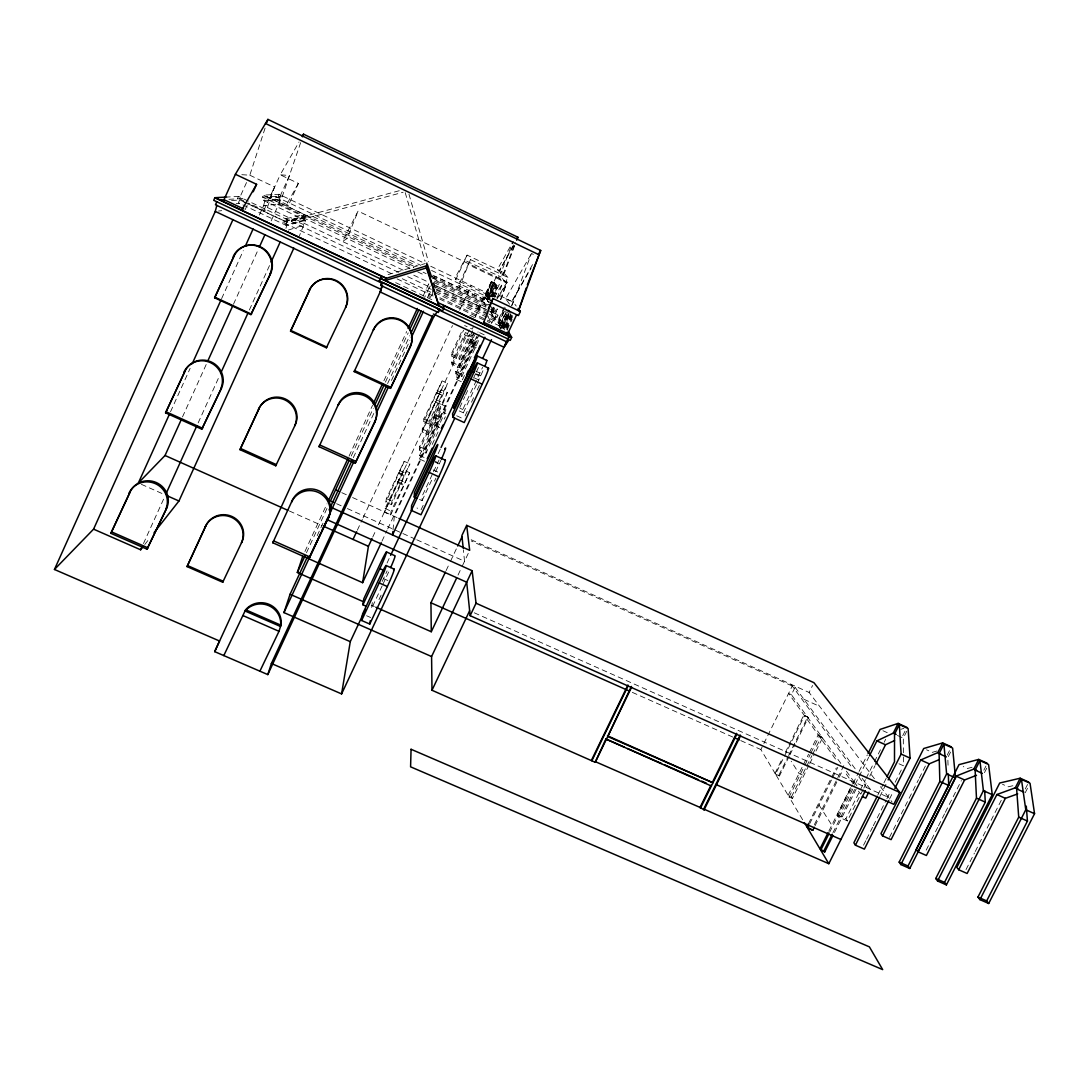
<?xml version="1.0" encoding="UTF-8"?>
<svg xmlns="http://www.w3.org/2000/svg" width="1089" height="1089" viewBox="0 0 1089 1089"><rect width="100%" height="100%" fill="white"/><g stroke="black" fill="none" stroke-linecap="round" stroke-linejoin="round"><path stroke-width="0.75" stroke-dasharray="5 3.75" d="M423.798 421.62L423.825 418.952L442.175 380.864L447.538 383.355L443.89 392.544L429.189 424.097L423.798 421.62L442.175 380.864M419.483 499.443L422.096 500.641L422.151 496.08L432.837 473.239M422.233 431.938L422.273 429.039L441.276 389.671L447.334 392.489L443.55 402.059L428.331 434.729L422.233 431.938L441.276 389.671M419.496 450.097L419.592 446.708L439.507 404.781L440.324 403.842L446.817 406.837A13.599 0.721 -65.3 0 1 441.181 420.626L426.03 453.092L419.496 450.097L440.324 403.842M424.519 461.3L419.483 458.986L419.578 455.379L434.987 422.355A14.034 0.721 -65.3 0 1 440.95 411.274L445.959 413.589M393.02 529.88L394.327 516.363L479.174 334.554M391.536 504.711L391.917 501.103L409.913 463.887L391.536 504.711L385.901 502.165L386.35 498.599L404.182 461.287L409.913 463.887M390.665 515.015L391.074 511.177L409.682 472.749L390.665 515.015L384.58 512.266L385.07 508.468L403.502 469.931L409.682 472.749M372.315 602.516L371.54 608.601L382.103 586.005M403.638 469.985L384.58 512.266M404.318 461.328L385.901 502.165M263.797 200.567L279.179 199.246L280.172 197.055L264.886 198.157L263.797 200.567L305.614 220.318L299.448 235.782M259.386 215.009L263.592 205.712L278.92 203.902L280.036 199.655L279.179 199.246M285.931 228.336L286.72 225.627L305.614 220.318M241.812 174.689L249.817 175.206L265.947 125.453M271.175 220.89L282.473 195.938L300.632 142.686M249.817 175.206L274.496 186.913L266.533 209.946L263.919 210.327L248.605 203.099M436.498 285.944L495.754 313.972L497.455 309.181M500.845 299.611L507.066 282.065L358.077 211.103L342.545 241.513L347.105 238.505L358.077 211.103M497.101 308.84L495.468 313.441L492.16 311.876L490.812 309.344M500.382 299.652L507.066 282.065L497.02 298.754M492.16 311.876L494.352 305.75M497.115 298.1L502.07 284.324L505.296 285.863L498.326 297.42M512.075 305.356L531.459 253.478L535.284 255.302M514.702 245.651L503.499 275.34L497.265 269.65L513.137 241.513L500.695 273.652M502.982 274.741L514.185 245.651M470.489 259.604L459.122 287.7L458.428 285.577L470.489 259.604L507.855 277.409L505.541 282.364L468.188 264.573M246.522 182.544L239.253 198.674L247.067 202.377M286.952 222.306L285.699 225.083L304.621 219.883L305.71 217.487L286.952 222.306L239.675 199.981L238.423 202.772L286.72 225.627M245.161 209.66L248.523 202.2M305.71 217.487L262.531 197.136L263.443 195.122L279.029 194.305L424.642 263.361M170.537 411.737L190.126 368.368M221.612 298.658L243.296 250.633M263.919 210.327L274.496 186.913M279.029 194.305L278.199 196.129L280.172 197.055M280.159 196.088L289.47 175.52L280.213 174.785L270.29 196.741L288.435 205.331L298.359 183.415L280.213 174.785L299.039 141.992M182.503 416.91L206.937 362.882M233.468 304.239L258.61 248.673M248.061 203.806L284.637 221.081L285.686 218.78L304.321 214.492L308.296 216.235L289.756 220.917L285.686 218.78M143.435 543.588L164.48 497.183M198.157 422.913L219.202 376.495M249.367 309.97L269.718 265.103M474.191 333.18L472.83 336.065L465.425 332.581L451.649 362.147L451.962 364.243L459.449 367.742L474.75 334.881M304.92 551.51L326.986 503.826M349.052 456.141L372.533 405.367M383.913 380.755L406.687 331.532M423.063 296.154L428.753 283.848L428.875 288.217L424.601 297.46M306.485 552.708L327.626 507.038M351.243 456.005L373.323 408.293M385.424 382.116L408.225 332.866M433.653 278.607L434.742 276.238L488.838 301.857M317.185 535.706L324.318 520.297M353.312 457.666L374.031 412.908M387.602 383.573L409.75 335.725M427.623 297.147L432.047 289.538M391.455 380.456L409.968 340.476M487.79 294.847L455.774 279.655L467.154 255.125L503.295 272.359L507.855 277.409M357.342 530.193L362.351 519.426M363.059 517.888L452.507 325.543M459.653 310.161L471.156 285.427M472.762 330.743L459.286 359.656L451.554 356.049L451.254 354.102L462.253 330.498M451.554 356.049L463.615 330.158M451.962 364.243L465.901 334.323L473.388 337.849M485.395 294.384L491.479 281.316L494.406 282.704L488.539 296.167L485.395 294.384L488.321 295.772L494.406 282.704M487.709 289.933L477.772 311.263L477.009 309.412L487.709 289.933L513.191 302.034L516.227 306.063M372.724 537.095L375.582 530.942M378.455 524.803L470.08 328.184M475.09 317.444L491.479 281.316M489.124 297.188L485.789 295.255L491.929 282.078L495.005 283.548L488.035 299.189L495.005 283.548M486.034 295.732L491.929 282.078M488.866 302.701L485.776 296.998L486.552 295.337L488.893 299.543M491.752 296.684L496.979 285.454L492.909 283.263L486.701 296.589L489.805 298.386M486.933 297.025L497.006 275.081L464.758 260.298M429.189 424.097L429.161 421.402L447.538 383.355M459.286 359.656L458.905 357.682L469.89 334.105M487.409 298.046L493.685 283.63L487.409 298.046L490.431 299.489M478.588 340.585A13.681 0.735 -65.2 0 1 477.091 343.838L461.804 376.59L455.964 373.867L455.583 371.444L470.666 339.101A13.694 0.681 -65.2 0 1 473.579 333.071M490.499 296.902L495.767 284.624L489.56 297.937L431.571 270.453M428.331 434.729L428.304 431.816L447.334 392.489M459.449 367.742L459.054 365.605L472.83 336.065M491.479 296.235L496.693 285.059M505.541 282.364L501.117 277.028L503.295 272.359M455.964 373.867L471.251 341.102A13.694 0.681 -65.2 0 0 472.749 337.835M492.174 297.243L496.911 287.088L493.862 285.645L497.21 287.51L493.14 296.262M493.521 296.739L501.185 280.295L497.006 275.081L501.117 277.028M461.368 381.735L456.74 379.585L456.332 377.012L471.891 343.688A14.116 0.735 -65.2 0 1 474.886 337.481M419.483 458.986L435.096 425.527A14.034 0.721 -65.3 0 0 440.95 411.274M456.74 379.585L472.503 345.812A14.116 0.735 -65.2 0 0 476.642 336.419M381.967 541.192L386.99 530.438M387.711 528.9L477.336 336.828M426.03 453.092L426.03 449.662L440.991 417.618A13.599 0.721 -65.3 0 1 446.817 406.85M461.804 376.59L461.341 374.14L476.438 341.81A13.681 0.735 -65.2 0 1 477.935 338.665M493.97 307.928L492.827 310.392L496.788 317.743L498 315.143L493.97 307.928L489.437 305.791M432.224 444.435L438.663 430.645M464.486 375.433L462.417 379.857L456.332 377.012M502.682 324.508L497.523 321.609L504.275 307.152M497.864 322.235L504.656 307.724M509.162 313.809L503.486 325.951L498.612 323.651L505.323 307.86M498.612 323.651L505.718 308.459M387.031 563.067L389.903 556.901M438.173 453.664L440.337 449.036M459.789 407.436L464.826 396.641M465.548 395.103L467.712 390.475M473.484 378.155L475.634 373.527M476.356 371.989L479.963 364.284M510.836 313.714L504.37 327.544L499.919 325.448L506.698 309.467M500.913 328.769L499.347 325.788L500.327 323.678L502.723 328.075M499.919 325.448L507.106 310.079M506.344 312.271L501.553 322.494L433.408 290.368M504.588 330.021L501.348 324.1L502.614 321.391L436.09 289.946M511.503 315.402L505.16 328.96L501.308 327.149L508.617 309.889M507.052 313.755L502.315 323.869L497.523 321.609M382.171 581.472L387.099 570.935M433.545 471.728L439.03 459.994M459.218 410.921L463.342 412.826L462.798 409.518L479.854 373.051A15.477 0.939 -65.2 0 1 482.631 367.306M501.308 327.149L509.067 310.556M511.435 305.764L513.191 302.034M501.253 327.721L509.312 310.501M508.754 313.183L503.104 325.271L498.258 322.984M501.675 328.51L509.775 311.195M382.811 584.507L388.446 572.446A15.314 0.926 -65.5 0 0 390.134 568.785M502.819 327.857L509.121 314.381M422.096 500.641L432.809 477.758M435.654 471.66L439.221 464.023A15.369 0.939 -65.3 0 0 440.909 460.348M463.342 412.826L476.492 384.703M477.186 383.219L480.657 375.814A15.477 0.939 -65.2 0 0 483.884 368.599M503.268 328.687L511.027 312.121M511.054 314.707L504.738 328.197L500.899 326.401M378.986 599.617L381.082 595.152M423.185 505.31L421.062 509.829L417.005 507.991M434.497 481.147L435.913 478.125M465.071 415.944L467.222 411.356M471.51 402.209L473.647 397.621M477.213 389.998L480.072 383.886M512.32 315.429L505.609 329.776L500.436 320.479M506.725 329.137L512.81 316.15M507.229 329.926L512.129 319.458M446.122 570.568L449.743 562.89M450.465 561.352L456.972 547.549M458.033 575.06L461.654 567.396M462.376 565.858L468.406 553.076M473.552 326.305L472.231 329.096L464.581 325.502M789.13 756.419L779.479 775.913L775.014 773.285L760.884 749.545L763.13 744.999M763.879 743.474L792.248 686.002M840.817 763.403L791.417 694.714L795.093 687.295L471.333 541.002M874.399 778.689L809.113 692.468L812.571 685.485M775.014 773.285L782.419 758.312M785.387 752.322L788.354 746.333M789.089 744.822L803.913 714.874L808.433 717.447L795.814 742.929M809.004 765.077L792.438 798.455L791.472 796.835L788.15 795.365L775.531 774.156L804.485 715.677L808.433 717.447M778.948 775.028L787.837 757.059M788.586 755.562L807.861 716.657M789.879 754.922L795.065 744.427M788.15 795.365L802.688 766.071M803.423 764.573L808.596 754.173M809.331 752.676L818.193 734.83L822.563 737.784L815.035 752.948M802.661 819.772L789.103 796.985L804.172 766.642M804.921 765.118L810.189 754.5M810.951 752.975L819.227 736.287L822.563 737.784M791.472 796.835L806.01 767.541M806.745 766.057L811.918 755.643M812.653 754.16L821.514 736.327M809.753 763.566L814.273 754.473M808.406 823.856L831.03 778.458M831.778 776.947L836.311 767.868M809.699 823.679L831.778 779.384M832.527 777.886L837.781 767.337M814.381 824.645L843.798 765.662M815.048 825.748L838.476 778.785M839.238 777.274L842.26 771.203M828.865 831.098L850.55 787.701M863.101 789.566L847.405 820.915L838.789 817.104L837.346 814.912L852.333 784.91M853.082 783.413L858.336 772.918M859.085 771.42L867.32 754.922M829.627 832.309L851.353 788.844M838.789 817.104L854.47 785.727M855.219 784.23L868.668 757.331M832.949 832.745L854.579 789.471M834.46 832.472L856.131 789.117M847.405 820.915L845.935 818.71L865.428 779.751M866.177 778.254L873.664 763.266M874.413 761.769L880.416 749.79M884.159 742.29L885.656 739.295M863.836 788.068L866.83 782.093M869.812 776.117L875.052 765.676M902.74 735.701L905.517 730.147M903.366 752.771L903.312 738.124L906.742 731.264M877.938 794.779L883.206 784.271M883.955 782.773L886.215 778.281M879.789 796.59L887.412 781.412M863.536 845.214L865.796 840.722M866.545 839.224L872.575 827.232M873.324 825.734L886.119 800.252M886.868 798.754L890.625 791.254M895.144 782.27L902.672 767.282M889.509 799.067L892.558 792.996M889.482 837.359L918.503 779.683M919.266 778.172L925.378 766.016M947.199 755.153L949.989 749.627M950.561 752.118L947.798 757.576L948.07 765.785M926.195 850.155L930.782 841.076M931.544 839.565L937.67 827.463M938.432 825.952L944.544 813.851M945.32 812.34L961.369 780.568M983.843 770.222L985.94 766.084M984.456 772.673L987.219 767.228M966.025 869.607L974.451 853.055M975.213 851.544L1002.003 798.863M1025.28 788.94L1028.07 783.467M1025.225 792.751L1027.975 787.347M467.154 255.125L455.202 277.858L455.774 279.655M298.359 183.415L285.971 205.671L288.435 205.331M513.545 244.902L499.443 270.698L515.369 242.588M509.543 304.185L505.636 298.699L531.459 253.478M532.521 264.641L511.789 301.626L531.105 268.166M494.27 297.351L502.07 284.324M430.291 286.053L428.875 288.217L431.897 289.647M429.964 297.773L432.319 294.166M485.898 306.39L482.972 300.537L485.776 296.998M491.33 323.447L494.352 318.982L490.608 311.74M144.769 544.514L149.955 537.912M900.834 729.344L903.87 728.364M288.354 230.051L304.348 224.987L263.592 205.712L264.831 201.016L280.036 199.655M388.065 274.632L425.268 263.538M937.03 750.988L932.252 752.363L926.562 749.79M391.523 273.652L282.623 222.238L399.404 190.684M282.623 222.238L313.088 216.588L403.121 192.263M972.069 767.282L967.495 768.48L963.248 766.561M284.637 221.081L303.409 216.493L304.321 214.492L263.443 195.122L414.31 266.465M1012.893 785.727L1008.128 786.816L1002.52 784.284M218.494 211.035L221.72 210.653M236.19 203.589L239.417 203.303M231.535 200.567L239.675 199.981M228.935 199.314L242.439 198.566L238.437 196.442L226.662 197.068M262.531 197.136L282.527 195.938M366.598 615.748L370.614 617.517M775.531 774.156L779.479 775.913M371.24 605.185L374.317 606.546M837.346 814.912L845.935 818.71M789.103 796.985L792.438 798.455M383.9 578.776L387.915 580.56M632.314 692.359L733.006 737.144M740.751 740.588L760.884 749.545M802.321 774.973L798.999 773.503L791.199 761.225M141.366 484.319L162.411 493.671M289.347 510.986L321.963 525.551M474.287 612.808L888.597 797.434M855.015 784.203L852.796 783.209L844.111 771.066M856.117 784.693L856.812 785.006M898.956 763.77L903.421 765.785L903.38 754.391M385.07 508.468L391.074 511.177M803.927 699.288L819.649 706.38M791.417 694.714L788.572 693.434L837.604 761.973M341.755 492.664L346.384 494.746M352.577 497.537L397.403 517.751M336.61 503.717L341.225 505.8M347.391 508.577L401.351 532.834M402.889 533.528L415.222 539.082M416.76 539.776L464.54 561.271L463.37 549.85M386.35 498.599L391.917 501.103M471.169 539.736L809.113 692.468M897.459 735.483L903.312 738.124M882.934 730.719L887.222 732.666M399.459 470.475L405.026 473.007M398.52 472.49L404.073 475.022M399.146 473.729L404.781 476.288M398.615 479.391L404.618 482.128M397.648 481.474L403.651 484.21M398.288 482.863L404.373 485.626M419.578 455.379L425.785 458.224M433.163 469.931L438.581 472.408M419.592 446.708L426.03 449.662M435.246 461.409L437.819 462.594M435.301 462.226L439.221 464.023M433.463 416.951L441.181 420.626M434.987 422.355L439.956 424.642M423.825 418.952L429.161 421.402M433.871 424.724L440.092 427.582M435.096 425.527L440.147 427.841M422.273 429.039L428.304 431.816M460.089 408.266L462.798 409.518M435.968 399.663L441.998 402.454M434.987 401.773L442.188 405.026M456.699 415.78L462.253 418.353M434.538 414.65L440.991 417.618M437.057 390.556L442.379 393.034M437.179 392.911L442.57 395.402M436.104 392.598L441.44 395.062M475.798 371.158L479.854 373.051M451.649 362.147L459.054 365.605M476.533 373.895L480.657 375.814M475.92 374.412L478.629 375.678M474.396 377.937L479.963 380.524M455.583 371.444L461.341 374.14M469.577 341.429L475.349 344.138M471.891 343.688L476.451 345.826M472.503 345.812L476.206 347.554M470.775 346.084L475.335 348.221M451.254 354.102L458.905 357.682M479.691 332.69L484.278 334.854A14.103 0.776 -65.2 0 0 483.979 335.031M464.431 334.704L471.836 338.189M470.666 339.101L476.438 341.81M471.251 341.102L477.091 343.838M432.714 278.117L490.744 305.641M302.933 217.596L410.036 268.302M417.713 271.923L425.391 275.558M487.926 305.07L433.054 279.192L432.85 276.538M434.47 281.18L487.45 306.268M491.384 308.881L493.521 309.902M491.901 309.848L494.066 310.869M485.857 307.139L433.98 282.541L435.124 280.077L434.742 276.238M295.786 219.393L404.672 270.889M413.766 275.19L428.916 282.364M433.218 284.597L498 315.143M436.267 287.387L488.811 312.244M436.471 289.17L488.144 313.605M489.192 314.149L496.788 317.743M398.56 272.332L238.437 196.442L237.388 198.77L246.536 203.085M407.749 276.688L430.74 287.55M434.824 292.682L501.348 324.1M402.263 278.73L432.932 293.213M499.552 324.753L503.976 326.85M439.888 297.746L499.347 325.788M397.022 278.866L433.599 296.208M439.684 299.067L489.805 322.725M469.904 315.347L476.056 318.247M395.647 282.636L433.994 300.727M492.214 282.487L495.304 283.957M496.979 285.454L492.909 283.263M505.636 298.699L513.477 302.429M430.74 266.26L488.376 293.594L489.996 296.371M486.116 293.758L492.024 296.562M485.789 295.255L488.866 296.725M275.394 196.401L420.858 265.362M487.164 297.61L490.186 299.039L486.592 292.75M487.777 298.713L490.812 300.156M313.088 216.588L416.434 265.566M458.428 285.577L491.425 301.217M432.755 275.204L491.289 302.933M278.92 203.902L413.861 267.812M423.063 272.168L426.126 273.625M432.265 276.524L482.972 300.537M491.724 281.656L494.665 283.058M880.484 786.721L892.068 802.008M795.093 687.295L856.172 770.168M862.202 778.349L870.234 789.253M790.968 684.26L852.918 768.752M858.881 776.879L866.844 787.728M846.398 771.175L856.934 785.822M858.486 791.159L860.433 793.895M819.01 805.002L832.595 826.374M502.614 321.391L507.556 330.103M487.382 295.732L489.778 299.979M492.228 307.534L495.754 313.972M489.642 304.117L491.956 308.405M485.422 296.821L488.485 302.511M498.912 325.597L500.464 328.579M487.804 316.055L490.622 321.963M408.947 194.141L428.385 261.537M405.217 192.644L425.037 261.265M432.483 289.769L432.769 294.357M429.052 294.057L429.134 297.338M444.149 419.142A14.021 0.762 -65.3 0 1 445.387 416.774M477.867 332.159A14.116 0.735 -65.2 0 1 478.153 331.968M491.901 309.997L491.003 311.903L494.801 319.213L495.74 317.198L491.901 309.997M495.849 296.494L493.889 295.568L496.407 297.365L495.849 296.494"/><path stroke-width="1.5" d="M414.242 497.074L414.419 492.568L431.285 456.454A15.382 0.871 -65.3 0 1 437.805 444.584A15.382 0.871 -65.3 0 1 431.367 460.429L414.242 497.074L416.869 498.258M445.129 460.171A15.967 1.007 -65.4 0 1 438.772 476.791L420.994 514.77L411.37 510.428L411.588 505.541L429.093 468.079A15.981 0.926 -65.4 0 1 435.845 455.869L445.401 460.225M392.857 531.582L392.53 534.958L484.891 337.236M410.172 347.214L410.254 346.343A20.201 19.915 32.7 0 0 400.316 319.703A20.201 19.915 32.7 0 0 373.65 329.273L354.211 371.608L390.475 388.365L410.172 347.214A20.31 20.024 32.5 0 0 400.18 320.438A20.31 20.024 32.5 0 0 373.364 330.049L373.65 329.273M361.63 620.485L379.19 582.928A15.913 0.926 -65.5 0 0 386.173 565.763A15.913 0.926 -65.5 0 0 379.884 576.993L362.596 613.978L361.63 620.485L369.77 624.065L370.192 620.798M362.909 604.79L363.821 598.759L380.497 563.081A15.328 0.858 -65.5 0 1 386.554 552.164A15.328 0.858 -65.5 0 1 379.83 568.608L362.909 604.79L365.795 606.069M272.808 542.771L292.315 500.3A20.038 19.52 11.6 0 1 318.778 490.717A20.038 19.52 11.6 0 1 328.837 516.676L308.977 558.834L309.603 556.833L273.625 540.865L272.808 542.771L362.61 582.683L368.422 546.31L372.002 538.633M432.714 315.565L271.392 663.487L341.592 693.911L350.277 641.666L365.414 609.296M390.475 388.365L410.254 346.343M426.888 263.062L426.412 267.935L438.894 305.655L443.822 308.269L442.61 310.882L379.244 281.03L381.504 276.252L386.445 278.294L426.398 265.839L438.894 305.655L380.442 278.403L381.504 276.252L214.901 197.694L213.716 200.308L380.333 278.811L379.244 281.03M374.793 422.328L375.133 420.762A20.092 19.738 20.2 0 0 365.155 394.449A20.092 19.738 20.2 0 0 338.611 404.005L319.036 446.681L355.259 463.138L374.793 422.328A20.228 19.861 20 0 0 364.747 395.852A20.228 19.861 20 0 0 338.026 405.476L338.611 404.005M355.259 463.138L375.133 420.762M437.111 311.849L433.599 317.062L267.799 674.595L214.696 651.644L219.529 641.013L54.45 569.479L215.268 211.416L216.834 205.331M433.599 317.062L380.224 291.961L381.953 285.876M382.552 285.046L380.224 291.961M259.903 671.178L279.002 631.307L280.908 625.181A19.997 19.289 6.3 0 0 269.296 604.436A19.997 19.289 6.3 0 0 245.624 609.758L223.803 655.578M266.941 122.363L267.908 119.382L540.675 250.443L518.541 310.664L526.218 288.013M267.799 674.595L271.392 663.487M350.277 641.666L283.957 612.603L290.069 594.267L307.193 557.282M363.535 601.781L297.324 572.501L302.783 556.125M302.66 136.724L303.518 134.165L517.874 237.211L516.935 239.703M527.375 284.869L540.675 250.443L538.402 254.404M483.162 323.909L492.963 298.536L520.351 311.522L518.459 315.565L491.057 302.633M354.211 371.608L354.606 370.6L390.665 387.262M319.036 446.681L319.758 444.952L355.722 461.3M292.315 500.3L291.593 502.002A20.147 19.629 11.5 0 1 318.192 492.364A20.147 19.629 11.5 0 1 328.306 518.459M216.874 201.628L215.459 204.759L381.735 283.058L380.687 285.359L438.35 312.502L439.793 309.385L383.641 282.936M267.908 119.382L235.401 174.267L223.994 199.668L243.664 208.952M54.45 569.479L93.572 529.159L232.964 219.583M253.22 191.773L256.582 184.313L235.401 174.267M214.615 297.814L233.917 256.296A20.296 19.725 37.4 0 1 260.421 246.849A20.296 19.725 37.4 0 1 270.63 273.448L250.919 314.612L214.615 297.814L233.917 256.296M110.874 533.324L130.095 492.01A19.997 19.234 18.1 0 1 156.326 482.55A19.997 19.234 18.1 0 1 166.658 508.195L147.015 549.183L110.874 533.324L130.095 492.01M165.569 412.84L184.871 371.403A20.119 19.493 26.4 0 1 211.239 361.956A20.119 19.493 26.4 0 1 221.503 388.079L201.792 429.189L165.569 412.84L184.871 371.403M169.149 414.827L138.357 482.985L165.038 455.488L181.101 420M192.236 363.712L220.917 300.21M245.406 245.991L253.097 228.949M207.631 361.344L232.774 305.778M259.305 247.135L264.899 234.788M93.572 529.159L140.631 549.782L142.033 546.692M165.882 494.079L196.755 426.003M220.604 373.404L247.965 313.06M271.12 262L280.241 241.894M154.094 532.644L178.95 501.008L293.839 248.115M290.545 331.192L309.712 289.824A20.01 19.602 36.5 0 1 335.997 280.431A20.01 19.602 36.5 0 1 345.934 306.744L326.387 347.786L290.545 331.192L309.712 289.824M239.988 449.662L259.128 408.348A19.847 19.357 22.1 0 1 285.264 398.942A19.847 19.357 22.1 0 1 295.269 424.792L275.748 465.779L239.988 449.662L259.128 408.348M187.049 566.593L205.807 525.851A19.779 19.112 13.6 0 1 231.848 516.431A19.779 19.112 13.6 0 1 241.935 541.859L222.728 582.247L187.049 566.593L205.807 525.851M380.687 285.359L382.13 282.214M214.696 651.644L381.286 289.511L215.268 211.416M328.402 500.749L347.622 459.218M373.241 403.828L382.498 383.832M408.116 328.456L417.373 308.459M297.324 572.501L305.083 555.758M349.106 460.62L330.443 500.954L333.52 502.328M374.739 405.203L384.009 385.193M409.641 329.79L418.911 309.78M329.082 509.979L351.883 460.756M376.168 408.28L386.173 386.663M411.179 332.649L421.184 311.032M283.957 612.603L320.261 534.195M321.691 531.119L353.721 461.927M376.508 412.731L388.61 386.595M411.383 337.399L423.485 311.263M323.528 526.246L353.04 539.423L356.62 531.731M516.622 239.893L517.874 237.211L516.594 239.498M488.335 308.473L492.963 298.536M362.61 582.683L381.259 542.73M427.201 458.823L432.17 448.192M466.487 374.779L468.638 370.178M474.368 357.913L477.962 350.236M477.254 355.98A15.491 0.871 -65.2 0 1 471.047 371.335L453.732 408.375L453.323 405.135L470.38 368.627A15.491 0.871 -65.2 0 1 477.254 355.98L486.797 360.432M487.423 369.389A16.049 1.021 -65.2 0 1 487.886 370.818A16.049 1.021 -65.2 0 1 482.196 384.172L464.227 422.559L452.942 417.346L470.911 378.904A16.076 0.926 -65.2 0 0 477.363 362.923L488.566 368.15M411.37 510.428L429.148 472.395A15.981 0.926 -65.4 0 0 435.845 455.869M390.624 555.363L412.241 509.135M441.059 447.497L454.739 418.217M482.849 358.118L491.493 339.632M369.77 624.065L387.33 586.549A15.899 0.994 -65.6 0 0 393.238 572.746A15.899 0.994 -65.6 0 0 393.497 569.806M516.635 314.707L507.76 333.656L483.707 322.317M341.592 693.911L509.162 336.161M250.919 314.612L270.63 273.448M201.792 429.189L221.503 388.079M147.015 549.183L166.658 508.195M442.229 307.983L508.182 339.06L509.366 336.542L506.998 332.281M508.386 331.546L511.68 337.359L510.265 340.381L509.094 339.822L503.976 347.214L433.422 314.027M326.564 519.439L466.705 582.22L470.149 615.693L893.797 804.295L899.759 792.424L813.946 682.68L466.691 525.361L461.899 535.543L463.206 548.216M375.855 607.226L431.285 631.743L430.945 602.789L445.401 572.106M457.693 546.011L462.022 536.809M431.285 631.743L456.59 578.123M631.647 687.105L595.22 762.286L431.993 690.263L431.584 656.544L472.136 570.718L330.443 507.066M431.993 690.263L469.631 610.738M470.149 615.693L476.043 603.224L472.136 570.718M309.603 556.833L328.837 516.676M503.976 347.214L506.589 341.783L438.064 309.575M591.599 760.027L627.931 684.995M591.817 760.789L628.23 685.607M595.22 762.286L605.892 739.023L624.433 747.177M607.471 735.769L712.941 782.787L607.703 736.504L631.361 686.438M740.588 735.701L704.107 809.876L700.064 807.439L710.981 785.223L711.362 786.013L605.892 739.023M712.56 782.011L736.491 733.36M700.418 808.256L736.899 734.081M704.107 809.876L703.739 809.045L740.193 734.952M814.3 827.259L812.789 830.294L806.895 826.891L808.406 823.856M832.962 835.454L824.754 851.897L819.976 848.889L807.562 827.994L808.991 825.122M819.976 848.889L828.13 832.581M868.069 753.425L880.062 729.426L898.139 723.395L906.919 727.37M865.36 790.696L828.811 863.713L820.725 850.141L828.892 833.793M869.417 755.834L876.876 740.888L893.279 733.128L898.139 723.395M823.992 850.645L832.2 834.228M875.801 764.179L885.507 744.767L894.532 740.574M894.845 788.45L910.077 758.107L908.117 728.527L899.351 724.553L894.532 734.163L894.491 761.769L886.963 776.77M868.75 792.207L865.782 798.128L862.393 796.631M877.19 796.277L853.871 842.791L855.423 845.187L864.38 849.121L888.747 800.578M855.423 845.187L879.027 798.114M888.175 779.887L901.12 754.078L899.351 724.553M939.317 759.577L929.244 763.838L891.088 839.633L882.539 835.848L920.681 759.986L937.806 752.608L942.679 742.916L951.391 746.863M939.099 753.642L943.918 744.086L952.616 748.034L955.516 777.914L909.751 868.478L900.875 864.571L899.16 862.12L939.834 781.494L939.099 753.642L946.355 756.923M900.875 864.571L946.627 773.911L943.918 744.086M909.751 868.478L908.008 866.014L948.696 785.468L948.328 773.98M976.506 775.3L964.595 779.969L926.399 855.491L917.891 851.734L956.088 776.13L973.811 769.065L978.684 759.414L987.342 763.335M975.118 770.114L979.937 760.598L988.594 764.505L992.242 794.657L946.409 884.894L937.588 881.001L935.75 878.51L976.479 798.169L975.118 770.114L982.332 773.381M937.588 881.001L983.408 790.682L979.937 760.598M946.409 884.894L944.544 882.376L985.286 802.13L984.66 790.56M1017.711 793.895L1005.365 798.332L967.127 873.487L958.688 869.757L996.911 794.521L1015.302 787.81L1020.189 778.213L1028.765 782.093M1016.636 788.872L1021.455 779.397L1030.044 783.277L1034.55 813.701L988.689 903.489L979.937 899.637L977.949 897.077L1018.719 817.145L1016.636 788.872L1023.783 792.111M979.937 899.637L1025.784 809.767L1021.455 779.397M988.689 903.489L986.675 900.916L1027.444 821.065L1026.274 806.078M222.728 582.247L223.245 581.24L187.662 565.627M241.935 541.859L241.472 542.758A19.833 19.166 13.5 0 0 231.358 517.275A19.833 19.166 13.5 0 0 205.249 526.722M275.748 465.779L276.361 464.622L240.764 448.573M295.269 424.792L294.724 425.785A19.942 19.439 22 0 0 284.678 399.826A19.942 19.439 22 0 0 258.433 409.273M241.785 210.095L256.582 184.313M302.17 136.533L303.518 134.165M326.387 347.786L326.795 347.105L291.117 330.58M345.934 306.744L345.594 307.261A20.092 19.684 36.4 0 0 335.616 280.826A20.092 19.684 36.4 0 0 309.222 290.259M140.631 549.782L142.7 547.141M426.412 267.935L385.492 280.486L386.445 278.294L214.901 197.694L226.662 197.068M942.679 742.916L923.717 748.511L880.96 833.589L882.539 835.848M978.684 759.414L959.014 764.641L916.189 849.434L917.891 851.734M1020.189 778.213L999.716 783.018L956.85 867.402L958.688 869.757M220.386 199.995L224.171 199.75M594.989 761.51L700.064 807.439M703.739 809.045L828.811 863.713M245.624 609.758L280.908 625.181M242.983 615.584L279.002 631.307M112.017 532.072L148.036 547.876M820.725 850.141L824.754 851.897M899.16 862.12L908.008 866.014M290.069 594.267L431.584 656.544M935.75 878.51L944.544 882.376M977.949 897.077L986.675 900.916M715.827 784.461L840.939 839.496M627.523 748.538L661.527 763.484M664.617 764.846L698.621 779.792M701.711 781.153L706.353 783.182M807.562 827.994L812.789 830.294M430.945 602.789L629.224 690.984M734.558 737.838L739.2 739.894M379.19 582.928L387.33 586.549M166.93 495.672L178.95 501.008M165.038 455.488L287.782 510.292M353.04 539.423L368.422 546.31M476.043 603.224L899.759 792.424M386.023 565.49L394.095 569.084M379.83 568.608L384.145 570.527M939.834 781.494L948.696 785.468M976.479 798.169L985.286 802.13M1018.719 817.145L1027.444 821.065M386.404 551.919L394.967 555.744A15.314 0.926 -65.5 0 1 390.665 567.573M166.535 411.996L202.622 428.276M335.562 489.873L338.665 491.262M398.942 518.446L469.686 550.353L466.691 525.361M920.681 759.986L929.244 763.838M956.088 776.13L964.595 779.969M996.911 794.521L1005.365 798.332M876.876 740.888L885.507 744.767M946.627 773.911L955.516 777.914M983.408 790.682L992.242 794.657M1025.784 809.767L1034.55 813.701M901.12 754.078L910.077 758.107M937.806 752.608L940.705 753.915M973.811 769.065L976.683 770.372M1015.302 787.81L1018.161 789.103M893.279 733.128L896.193 734.449M429.148 472.395L438.772 476.791M215.35 297.42L251.532 314.177M471.047 371.335L473.783 372.615M470.911 378.904L482.196 384.172M509.366 336.542L443.414 305.437L443.822 308.269L380.442 278.403M438.595 302.892L511.68 337.359M518.078 310.052L519.889 310.91M265.485 123.465L539.082 254.799M518.065 308.486L520.351 311.522M804.349 822.617L806.895 826.891M427.419 264.6L431.584 276.974M433.667 283.154L435.232 287.795M452.942 417.346L452.534 413.861L470.23 375.991A16.076 0.926 -65.2 0 1 477.363 362.923M486.456 360.582A15.477 0.939 -65.2 0 1 485.19 365.468M444.666 449.049A15.369 0.939 -65.3 0 1 441.453 459.136M480.208 345.349A14.103 0.776 -65.2 0 1 478.67 348.711M442.937 425.078A14.021 0.762 -65.3 0 1 441.399 428.426M233.237 256.541A20.364 19.793 37.4 0 1 259.849 247.067A20.364 19.793 37.4 0 1 270.086 273.761M183.959 372.098A20.201 19.575 26.4 0 1 210.422 362.623A20.201 19.575 26.4 0 1 220.727 388.841M129.019 493.126A20.078 19.303 18 0 1 155.332 483.639A20.078 19.303 18 0 1 165.719 509.366M411.057 749.273L410.594 766.833L882.675 969.618L869.403 946.872L411.057 749.273M280.486 626.474L245.093 611.011A20.051 19.343 6.3 0 1 268.833 605.675A20.051 19.343 6.3 0 1 280.486 626.474"/></g></svg>
